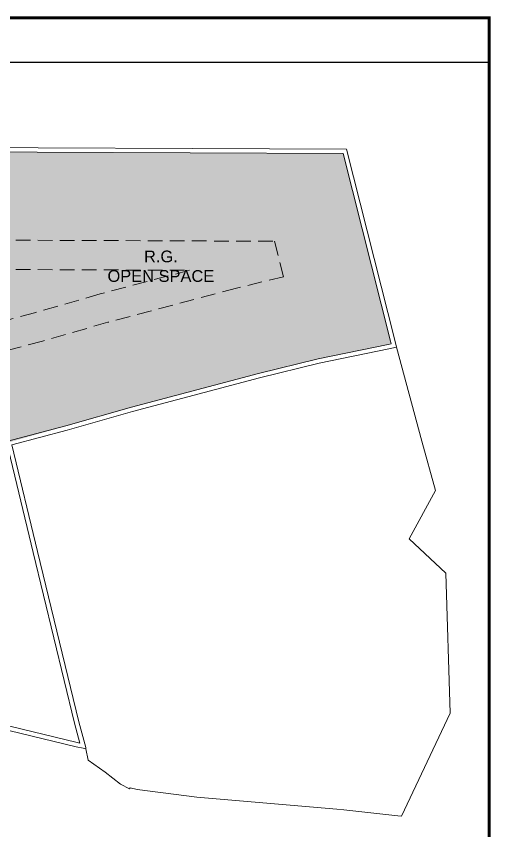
# Model space of a CAD drawing. Header units: inches. Extents: x 27644242 to 29005101, y -955243 to 216979.
# Drawn here: x 28774010 to 28798238, y -205464 to -163837 of the extents above; entities that cross this region are included whole.
import ezdxf

# ---------------------------------------------------------------- set-up
doc = ezdxf.new("R2010")
doc.units = ezdxf.units.IN
doc.header["$MEASUREMENT"] = 0
doc.linetypes.add('01-Xref Col Podium Lvl-1$0$HIDDEN', pattern=[0.375, 0.25, -0.125])
doc.layers.get('Defpoints').update_dxf_attribs({"color": 8})
doc.layers.add('HATCH', color=9, linetype='Continuous')
doc.layers.add('text', color=7, linetype='Continuous')
doc.layers.add('RVA Site Boundary', color=17, linetype='Continuous', lineweight=15)
doc.styles.add('AMITS', font='arial.ttf')

msp = doc.modelspace()

# ---------------------------------------------------------------- hatches: boundary and pattern name
at = {"layer": 'HATCH', "ltscale": 500, "true_color": 0x1f7f00, "transparency": 33554508}
h = msp.add_hatch(color=86, dxfattribs=at)
h.dxf.hatch_style = 1
h.paths.add_polyline_path([(28779889.8, -183812.7), (28786372.8, -182094.9), (28789422.2, -181346.3), (28792994.8, -180609.7), (28793157.2, -180576.2), (28793126.1, -180443.7), (28790698.8, -170850.9), (28767243.5, -170752.9), (28742984.1, -170733.9), (28728662.3, -170728.6), (28716553.2, -170764.4), (28716553.2, -176567), (28773507.9, -176567), (28773507.9, -185652.2)])

# ---------------------------------------------------------------- linework, layer by layer
at = {"layer": 'Defpoints', "linetype": 'Continuous', "const_width": 154.4}
msp.add_lwpolyline([(28798160.5, -163914.1), (28798160.5, -238164.1), (28689573.8, -238164.1), (28689573.8, -163914.1)], close=True, dxfattribs=at)
at = {"layer": 'Defpoints', "color": 1, "ltscale": 500}
msp.add_lwpolyline([(28689580.5, -214486.1), (28798167.2, -214486.1), (28798167.2, -166190.9), (28689580.5, -166190.9)], close=True, dxfattribs=at)
at = {"layer": 'RVA Site Boundary', "color": 5, "ltscale": 500}
for points in [[(28790878.1, -170621.6), (28793349.5, -180389.2), (28793435.1, -180753.6), (28793041.3, -180834.9), (28789472.8, -181570.6), (28786429.7, -182317.8), (28779951.2, -184034.4), (28776603.4, -184999.3), (28773784, -185743.3), (28775090.3, -191193.4), (28777208.4, -199902.1), (28777553.9, -201218.4), (28777564.3, -201272.6), (28777427, -201247.2), (28777067.6, -201180.8), (28769049.4, -199234.4), (28764436, -200713.9), (28762589.1, -201196.2), (28762074.2, -201242), (28755917.6, -201069.8), (28750270.6, -201255.8), (28749606.4, -201316.4), (28742304.8, -201733.2)], [(28742984.3, -170503.9), (28767244.1, -170522.9), (28790878.1, -170621.6)], [(28742984.1, -170733.9), (28767243.5, -170752.9), (28790698.8, -170850.9), (28793126.1, -180443.7), (28793157.2, -180576.2), (28792994.8, -180609.7), (28789422.2, -181346.3), (28786372.8, -182094.9), (28779889.8, -183812.7), (28776542.2, -184777.6), (28773507.9, -185578.2), (28774866.7, -191247.4), (28776985.4, -199958.5), (28777253.8, -200981.3), (28777115.6, -200955.8), (28769040.8, -198995.6), (28764371.8, -200493), (28762549.6, -200968.8), (28762067.2, -201011.7), (28755917.1, -200839.7), (28750256.3, -201026.2), (28749589.4, -201086.9), (28742287.8, -201503.8)]]:
    msp.add_lwpolyline(points, dxfattribs=at)
at = {"layer": 'RVA Site Boundary', "ltscale": 500}
for points in [[(28742984.3, -170503.9), (28767244.1, -170522.9), (28790878.1, -170621.6), (28793349.5, -180389.2), (28793435.1, -180753.6)], [(28742984.3, -170503.9), (28767244.1, -170522.9), (28790878.1, -170621.6), (28793349.5, -180389.2), (28793435.1, -180753.6)], [(28793435.2, -180753.7), (28794721.5, -185556.3), (28795413.7, -188071), (28794073.8, -190541.5), (28795944.9, -192301), (28796175.2, -199461.4), (28793681.5, -204719.5), (28793488, -204703.6), (28790734.3, -204395.6), (28790385.6, -204365.3), (28783224.8, -203743.4), (28780183.8, -203354.7), (28779817.5, -203270.8), (28779787.8, -203322.9), (28779337.3, -203089.5), (28778540.3, -202462.7), (28777677.1, -201859.3), (28777564.3, -201272.6), (28777427, -201247.2), (28777067.6, -201180.8), (28769049.4, -199234.4)], [(28793435.2, -180753.7), (28794721.5, -185556.3), (28795413.7, -188071), (28794073.8, -190541.5), (28795944.9, -192301), (28796175.2, -199461.4), (28793681.5, -204719.5), (28793488, -204703.6), (28790734.3, -204395.6), (28790385.6, -204365.3), (28783224.8, -203743.4), (28780183.8, -203354.7), (28779817.5, -203270.8), (28779787.8, -203322.9), (28779337.3, -203089.5), (28778540.3, -202462.7), (28777677.1, -201859.3), (28777564.3, -201272.6), (28777427, -201247.2), (28777067.6, -201180.8), (28769049.4, -199234.4)]]:
    msp.add_lwpolyline(points, dxfattribs=at)
at = {"layer": 'RVA Site Boundary', "linetype": '01-Xref Col Podium Lvl-1$0$HIDDEN', "ltscale": 3000}
for points in [[(28742981.5, -175233.9), (28767232.3, -175252.9), (28787191.9, -175336.3), (28787650.3, -177147.6), (28785259.9, -177734.5), (28778690.3, -179475.3), (28775344.9, -180439.5), (28768106.5, -182349.4), (28770492.4, -192303.6), (28771116.3, -194868.8), (28768872.1, -194324), (28763115.2, -196170.2), (28761838.7, -196503.6), (28755905.9, -196337.7), (28749977.9, -196532.9), (28749256.9, -196598.6), (28741955.5, -197015.5)], [(28742980.7, -176733.9), (28767228.6, -176752.9), (28782861.6, -176818.2), (28778290.4, -178029.5), (28774945.8, -178993.5), (28766306.1, -181273.1), (28769034.3, -192655.6), (28769076.8, -192830.1), (28768815.9, -192766.8), (28762696.4, -194729.3), (28761666.7, -194998.2), (28755902.2, -194837), (28749885, -195035.2), (28749146.1, -195102.5), (28741844.7, -195519.4)]]:
    msp.add_lwpolyline(points, dxfattribs=at)

# ---------------------------------------------------------------- texts
at = {"layer": 'text', "ltscale": 100, "insert": (28773183.1, -175811.4), "char_height": 600, "width": 16420.071, "attachment_point": 1, "style": 'AMITS'}
msp.add_mtext('\\pxqc;R.G.\\POPEN SPACE', dxfattribs=at)

doc.saveas('drawing.dxf')
